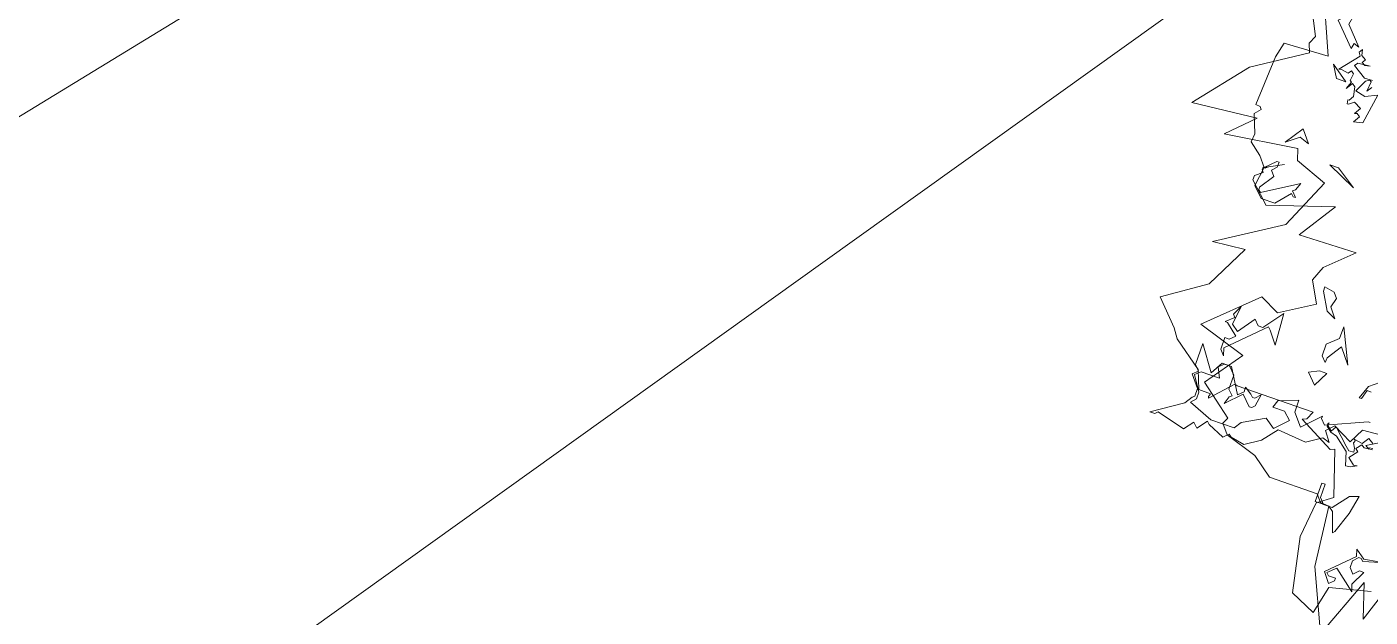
# Model space of a CAD drawing. Header units: metres. Extents: x -71 to 881, y -503 to 661.
# Drawn here: x 227 to 237.89, y 285.98 to 290.76 of the extents above; entities that cross this region are included whole.
import ezdxf

# ---------------------------------------------------------------- set-up
doc = ezdxf.new("R2010")
doc.units = ezdxf.units.M
doc.layers.add('04. Pisos', color=8, linetype='Continuous', lineweight=5)
doc.layers.add('ARBRE', color=100, linetype='Continuous', lineweight=13, true_color=0x00ff3f)

# ---------------------------------------------------------------- blocks, each defined once
blk = doc.blocks.new('WMF2', base_point=(0, 0.01))
at = {"color": 251, "lineweight": 0, "true_color": 0x636466}
for points in [[(217.5, -158.38), (210.72, -142.97), (221.5, -142.28), (222.26, -138.6), (222.84, -126.51), (221.75, -126.41), (221.24, -125.83), (222.46, -124.38), (220.76, -119.93), (220.93, -117.85), (217.92, -115.52), (216.01, -113.25), (211.75, -115.52), (215.09, -113.71), (215.69, -113.21), (216.23, -113.25), (216.29, -112.71), (215.78, -112.1), (217.44, -110.7), (217.53, -109.6), (213.13, -105.6), (212.64, -105.02), (197.13, -110.25), (202.88, -101.16), (188.84, -101.73), (195.03, -95.86), (196.4, -92.3), (193.55, -87.25), (201.48, -82.18), (206.17, -84.52), (217.5, -73.62), (205.76, -70.03), (212.07, -61.12), (204.08, -54.99), (204.77, -53.52), (202.84, -51.25), (195.1, -48.95), (190.12, -45.33), (178.29, -45.44), (176.89, -43.78), (174.7, -43.59), (173.01, -29.2), (166.39, -14.78), (160.89, -29.58), (158.19, -21.39), (152.68, -38.14)], [(220.49, -156.77), (215.08, -146.26), (215.94, -144.26), (215.12, -142.21), (227.2, -134.24), (237.13, -121.84), (221.43, -123.58), (227.53, -117.47), (210.08, -120.09), (209.21, -117.47), (201.41, -114.58), (204.04, -108.47), (206.64, -102.36), (221.47, -92.77), (213.62, -93.64), (218.84, -83.17), (228.67, -76.4), (223.08, -70.7), (221.59, -68.47), (214.46, -63.39), (212.7, -59.01), (209.83, -58.98), (210.04, -58.28), (209.88, -57.88), (205.22, -63.07), (204.55, -62.86), (196.2, -62.98), (185.71, -63.11), (186.56, -61.11), (187.58, -60.7), (178.92, -56.25), (177.9, -56.66), (174.32, -45.95), (177.81, -43.34), (178.67, -34.61), (175.87, -21.54), (169.72, -18.91), (168.26, -25.61), (158.55, -28.14)], [(169.87, -28.84), (169.25, -28.23), (167.56, -28.23), (167.56, -27.6), (168.66, -26.5), (170.48, -28.84), (164.64, -34.67), (165.12, -36.39), (162.8, -34.67), (159.28, -35.28)], [(158.8, -35.28), (162.8, -34.07), (163.41, -34.67), (164.03, -34.67), (165.12, -33.45), (165.12, -31.75), (164.03, -30.53), (162.8, -31.75), (161.71, -31.75), (163.41, -28.23), (162.8, -26.5), (168.04, -30.53), (169.87, -28.84), (169.87, -28.84)], [(174.7, -43.59), (178.13, -43.59), (178.13, -48.16), (177.26, -48.16), (177.26, -44.83), (176.02, -43.59), (173.91, -43.59), (170.9, -47.37), (168.8, -48.16), (169.68, -43.59), (171.36, -38.49), (171.81, -38.05), (173.47, -42.7), (174.7, -43.59), (174.7, -43.59)], [(220.57, -50.22), (221.79, -50.2), (214.78, -54.92), (213.59, -56.76), (213.1, -57.26), (213.13, -59.1), (215.47, -61.97), (214.27, -63.08), (215.5, -64.29), (215.56, -69.52), (211.34, -63.72), (209.67, -66.67), (207.37, -66.7), (203.77, -60.91), (202.56, -62.13), (202.58, -63.23), (200.85, -62.15), (200.24, -61.55), (199.64, -61.56), (198.56, -62.79), (199.01, -59.87), (199.61, -59.26), (200.21, -59.24), (202.55, -61.52), (206.05, -57.94), (205.47, -59.78), (204.85, -60.28), (206.1, -61.48), (206.14, -65.01), (207.85, -66.7), (209.07, -66.69), (210.27, -65.56), (209.03, -63.15), (213.66, -63.1), (214.86, -61.99), (212.51, -58.47), (212.49, -56.77), (213.57, -55.55), (207.7, -53.3), (201.85, -53.37), (200.78, -55.09), (195.57, -58.07), (193.11, -56.39), (190.24, -59.36), (192.08, -61.04), (195, -61.01), (194.41, -62.83), (189.81, -64.59), (189.77, -61.68), (187.3, -58.79), (183.33, -62.96), (183.33, -62.37), (182.1, -61.15), (172.77, -65.4), (172.29, -65.4)], [(166.9, -63.65), (173.36, -63.08), (175.14, -59.53), (179.8, -61.8), (181.48, -60.07), (179.75, -57.65), (181.46, -58.23), (184.95, -55.88), (192.02, -56.41), (194.9, -52.85), (198.42, -50.48), (201.82, -51.06), (202.43, -51.55), (203.66, -50.42), (207.69, -52.09), (208.3, -52.68), (210.1, -50.35), (211.21, -51.44), (213, -49.09), (219.97, -50.84), (220.57, -50.22), (220.57, -50.22)], [(168.32, -61.8), (171.36, -59.94), (170.42, -59.42), (170.47, -59.72), (169.59, -59.84)], [(169.56, -59.52), (171.59, -59.29), (172.31, -59.83), (173.34, -58.5), (172.64, -57.96), (174.22, -55.94), (172.57, -54.64), (171.71, -54.74), (173.12, -54.01), (174.29, -53.87), (175.3, -57.08), (178.61, -59.71), (180.18, -60.09), (181.49, -61.11), (181.56, -61.74), (181.3, -62.07), (181.53, -61.43), (180.22, -60.39), (179.42, -61.68), (175.68, -58.22), (174.72, -57.4), (173.53, -57.53), (173.65, -58.47), (174.34, -59.58), (174.13, -59.93), (174.18, -60.23), (174.45, -60.45), (172.34, -60.13), (171.33, -61.75), (169.98, -60.98)], [(174.47, -72.18), (175.5, -72.18), (176.09, -69.97), (176.66, -69.97), (175.5, -73.22), (173.31, -74.97)], [(187.57, -69.19), (189.89, -71.62), (187.57, -72.72), (185.74, -72.72), (187.57, -69.19), (187.57, -69.19)], [(211.1, -72.56), (210.01, -72.56), (208.8, -73.77), (211.73, -76.09), (212.35, -76.09), (210.51, -77.8), (211.1, -78.4), (210.01, -80.71), (210.51, -76.09), (208.8, -74.88), (205.88, -79.01), (204.66, -77.8), (203.56, -77.8), (200.04, -82.55), (199.42, -74.88), (201.73, -77.8), (202.34, -78.4), (210.51, -70.25), (210.01, -68.43), (211.1, -69.64), (211.1, -72.56), (211.1, -72.56)], [(184.65, -79.77), (186.95, -76.25), (186.95, -75.04), (188.18, -76.25), (188.18, -79.17), (185.74, -81.48), (185.74, -84.42), (181.72, -76.25), (184.65, -79.77), (184.65, -79.77)], [(193.06, -90.68), (193.06, -91.77), (190.63, -91.29), (189.54, -90.08), (190.15, -87.76), (188.32, -85.45), (190.63, -86.53), (193.06, -90.68), (193.06, -90.68)], [(216.62, -108.51), (216.01, -113.25), (213.7, -115.58), (213.1, -115.58), (213.1, -114.35), (214.19, -113.25), (213.1, -112.03), (215.41, -108.51), (215.41, -107.9), (214.8, -107.41), (206.64, -112.66), (207.25, -110.82), (207.86, -110.33), (206.64, -109.11), (207.25, -109.11), (207.86, -109.72), (210.77, -106.2), (214.19, -106.2), (216.62, -108.51), (216.62, -108.51)], [(194.63, -115.87), (201.7, -119.08), (199.51, -119.1), (194.63, -115.87), (194.63, -115.87)], [(208.1, -122), (210.46, -122.83), (213.34, -120.5), (210.43, -124.86), (208.1, -122), (208.1, -122)], [(198.96, -132.02), (199.76, -132.54), (200.36, -132.4), (199.38, -133.95), (201.26, -134.85), (202.39, -133.98), (202.72, -133.9), (202.93, -134.84), (202.59, -134.91), (201.88, -136.06), (202.37, -138.31), (203.19, -138.84), (204.17, -137.22), (203.51, -139.04), (203.93, -139.29), (203.69, -141.03), (204.43, -141.55), (204.96, -140.74), (206.69, -141.04), (207.29, -140.91), (203.63, -145.45), (204.17, -146.3), (203.66, -147.12), (203.34, -145.79), (202.2, -145.06), (202.72, -144.26), (201.92, -143.8), (200.66, -144.08), (203.6, -143.77), (204.12, -142.96), (200.96, -141), (198.96, -141.1)], [(198.59, -139.51), (199.36, -138.28), (199.2, -140.69), (199.61, -140.96), (200.47, -140.41), (201.83, -137.47), (199.42, -136.95), (196.65, -138.27), (197.74, -130.97), (199.93, -130.47), (198.96, -132.02), (198.96, -132.02)], [(208.87, -141.57), (204.74, -138.66), (207.06, -138.66), (208.87, -141.57), (208.87, -141.57)], [(208.96, -155.15), (209.4, -154.92), (209.63, -154.33), (208.3, -153.97), (208.67, -151.63), (204.64, -147.41), (205.96, -147.79), (206.24, -146.5), (211.37, -151.69), (210.33, -152.81), (209.63, -155.34), (210.96, -156.71), (210.11, -157.18), (208.96, -155.15), (208.96, -155.15)]]:
    blk.add_lwpolyline(points, dxfattribs=at)

msp = doc.modelspace()

# ---------------------------------------------------------------- linework, layer by layer
at = {"layer": '04. Pisos'}
for points in [[(251.661, 167.969), (193.503, 254.497), (192.722, 257.713), (192.722, 259.723), (194.253, 261.733), (211.912, 273.432), (233.45, 288.849), (243.516, 296.055), (249.424, 301.488), (250.784, 306.091), (250.784, 311.483), (250.784, 313.153)], [(246.725, 310.602), (246.498, 304.999), (241.179, 298.726), (222.871, 287.551), (200.927, 271.851), (192.483, 266.167), (188.837, 262.798), (187.667, 259.773), (187.667, 257.16), (193.049, 248.205), (203.952, 230.064), (215.251, 214.18), (215.088, 214.062)]]:
    msp.add_lwpolyline(points, dxfattribs=at)

# ---------------------------------------------------------------- block references
at = {"layer": 'ARBRE', "color": 251, "lineweight": 5, "true_color": 0x636466, "xscale": 0.03451886634015593, "yscale": 0.03451886634015593, "zscale": 0.03451886634015593, "rotation": 160.1685466476646}
msp.add_blockref('WMF2', (242.715, 283.413), dxfattribs=at)

doc.saveas('drawing.dxf')
